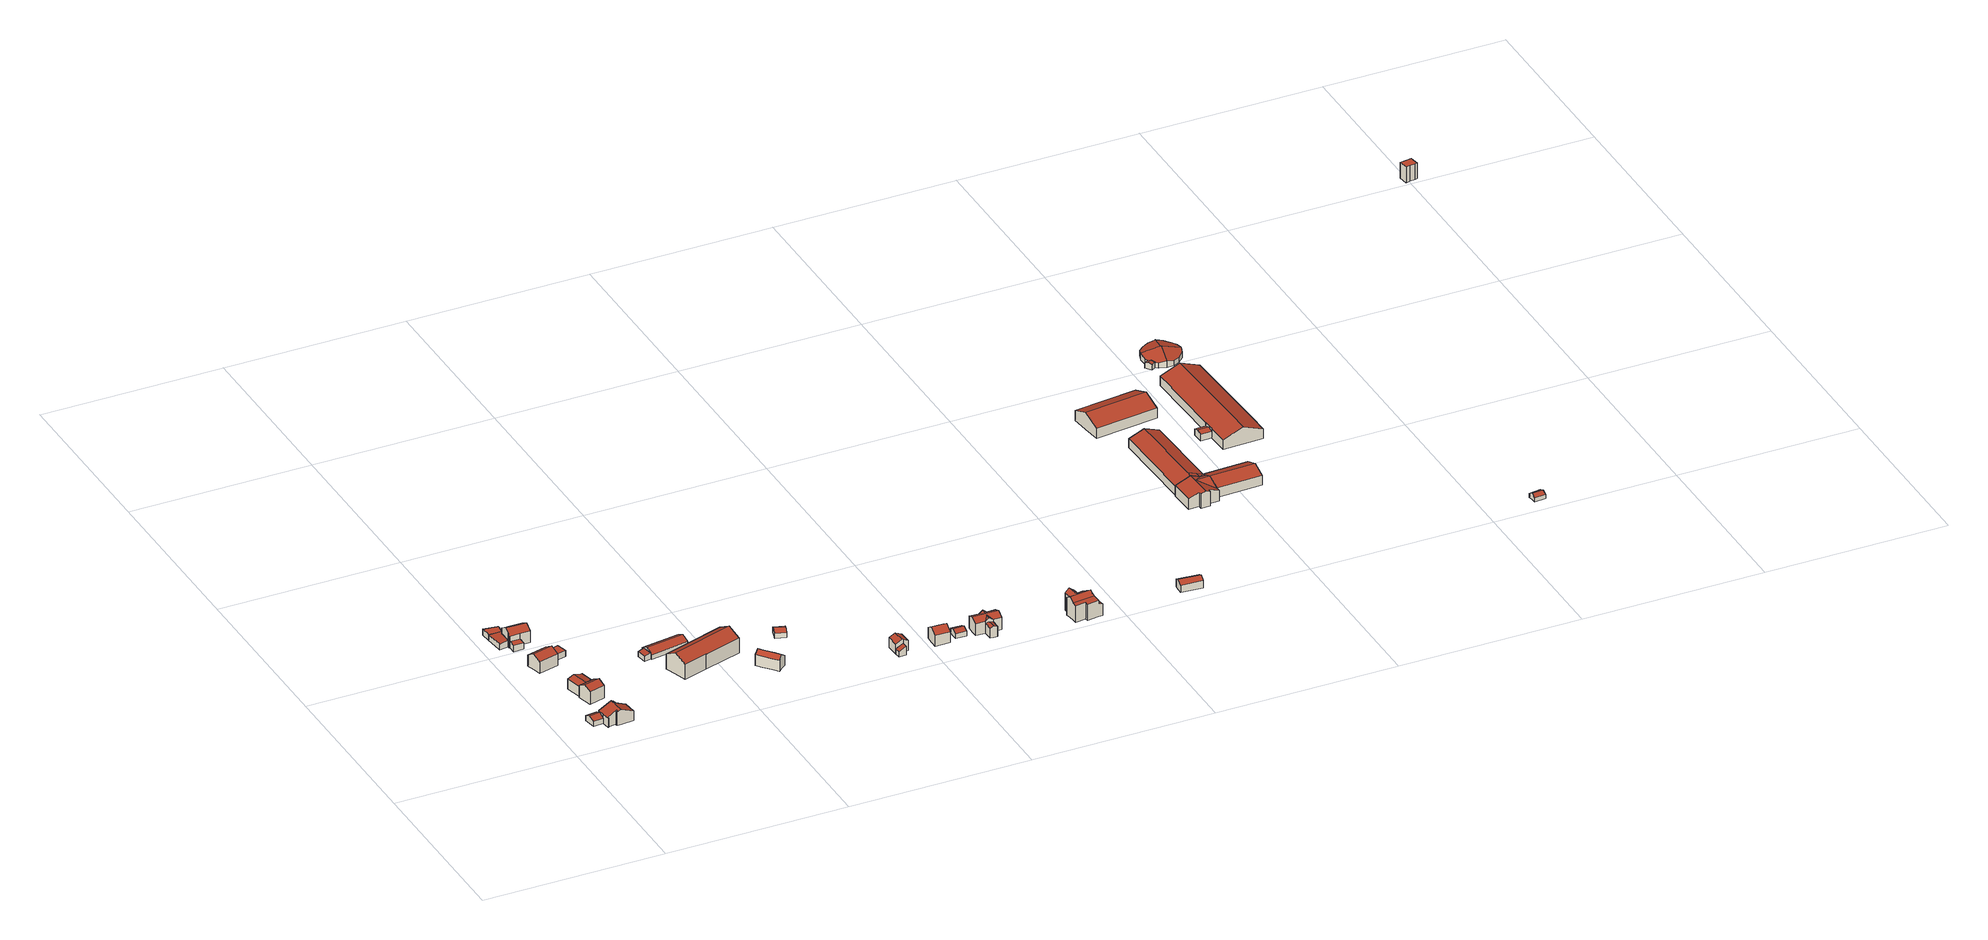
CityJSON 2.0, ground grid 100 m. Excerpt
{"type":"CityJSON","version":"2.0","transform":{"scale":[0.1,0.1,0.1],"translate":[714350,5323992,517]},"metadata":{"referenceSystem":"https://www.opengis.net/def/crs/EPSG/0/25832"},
"CityObjects":{
"building1":{"type":"Building","attributes":{"StandLK":"2014-07-28","Gemeindeschluessel":"09175128","HoeheGrund":"525.990","HoeheDach":"530.390","NiedrigsteTraufeDesGebaeudes":"528.800","Methode":"2000","function":"31001_2000","roofType":"3100","measuredHeight":4.4},"address":[{"country":"Germany","locality":"Moosach","thoroughfareName":"Blumenweg 1"}],"geometry":[{"type":"Solid","lod":"2","boundaries":[[[[0,1,2,3,4,5,6,7]],[[4,3,8,9]],[[5,4,9,10,11,6]],[[12,13,14,15]],[[12,0,7,13]],[[15,16,17,1,0,12]],[[14,13,7,6,11,18]],[[19,8,3,2,1,17]],[[18,11,10,9,8,19,17,16,15,14]]]],"semantics":{"surfaces":[{"type":"RoofSurface","Flaeche":"22.923","Dachneigung":"65.094","Dachorientierung":"356.247","Z_MAX":"4.400","Z_MAX_ASL":"530.390","Z_MIN":"2.813","Z_MIN_ASL":"528.803"},{"type":"WallSurface"},{"type":"RoofSurface","Flaeche":"21.345","Dachneigung":"65.094","Dachorientierung":"176.247","Z_MAX":"4.400","Z_MAX_ASL":"530.390","Z_MIN":"2.810","Z_MIN_ASL":"528.800"},{"type":"GroundSurface"}],"values":[[0,1,1,1,2,1,1,1,3]]}}]},
"building2":{"type":"Building","attributes":{"StandLK":"2014-07-28","Gemeindeschluessel":"09175128","HoeheGrund":"525.790","HoeheDach":"534.548","NiedrigsteTraufeDesGebaeudes":"531.226","Methode":"1000","function":"31001_1000","roofType":"3100","measuredHeight":8.76},"address":[{"country":"Germany","locality":"Moosach","thoroughfareName":"Blumenweg 1"}],"geometry":[{"type":"Solid","lod":"2","boundaries":[[[[20,21,22,23]],[[24,25,26,27,20,23]],[[28,29,30,31]],[[32,33,34,35]],[[33,28,31,34]],[[36,37,38,39]],[[29,40,41,30]],[[42,43,44,45]],[[40,26,25,41]],[[26,40,29,28,33,32,46,27]],[[47,36,39,48]],[[37,49,50,38]],[[21,51,52,22]],[[43,47,48,44]],[[46,32,35,53,54,55]],[[49,55,54,50]],[[36,47,43,42,51,21,20,27,46,55,49,37]],[[51,42,45,52]],[[23,22,52,45,44,48,39,38,50,54,53,35,34,31,30,41,25,24]]]],"semantics":{"surfaces":[{"type":"WallSurface"},{"type":"RoofSurface","Flaeche":"61.534","Dachneigung":"65.046","Dachorientierung":"86.274","Z_MAX":"8.758","Z_MAX_ASL":"534.548","Z_MIN":"5.436","Z_MIN_ASL":"531.226"},{"type":"RoofSurface","Flaeche":"67.053","Dachneigung":"65.046","Dachorientierung":"266.274","Z_MAX":"8.758","Z_MAX_ASL":"534.548","Z_MIN":"5.438","Z_MIN_ASL":"531.228"},{"type":"GroundSurface"}],"values":[[0,0,0,0,0,0,0,0,0,1,0,0,0,0,0,0,2,0,3]]}}]},
"building3":{"type":"Building","attributes":{"StandLK":"2014-07-28","Gemeindeschluessel":"09175128","HoeheGrund":"527.800","HoeheDach":"531.759","NiedrigsteTraufeDesGebaeudes":"531.049","Methode":"1000","function":"51009_1610","roofType":"9999","measuredHeight":3.96},"address":[{"country":"Germany","locality":"Moosach","thoroughfareName":"Moosach"}],"geometry":[{"type":"Solid","lod":"2","boundaries":[[[[56,57,58,59,60,61]],[[62,63,64,60,59,58,65,66,67]],[[68,62,67,66,69,70]],[[60,64,71,61]],[[72,71,64,63,62,68]],[[58,57,73,69,66,65]],[[61,71,72,68,70,69,73,57,56]]]],"semantics":{"surfaces":[{"type":"WallSurface"},{"type":"RoofSurface","Flaeche":"50.846","Dachneigung":"83.813","Dachorientierung":"266.504","Z_MAX":"3.959","Z_MAX_ASL":"531.759","Z_MIN":"3.249","Z_MIN_ASL":"531.049"},{"type":"GroundSurface"}],"values":[[0,1,0,0,0,0,2]]}}]},
"building4":{"type":"Building","attributes":{"StandLK":"2014-07-28","Gemeindeschluessel":"09175128","HoeheGrund":"527.060","HoeheDach":"536.389","NiedrigsteTraufeDesGebaeudes":"532.396","Methode":"2000","function":"31001_1000","roofType":"3100","measuredHeight":9.33},"address":[{"country":"Germany","locality":"Moosach","thoroughfareName":"Blumenweg 3"}],"geometry":[{"type":"Solid","lod":"2","boundaries":[[[[74,75,76,77,78,79,80,81,82]],[[83,84,85,86,87,88]],[[81,80,89,90,91,92,86,85]],[[80,79,89]],[[82,84,83,74]],[[82,81,85,84]],[[86,92,93,94,87]],[[93,95,96,94]],[[91,90,97,95,93]],[[98,99,100,101]],[[92,91,93]],[[89,79,78,99,98,102,97,90]],[[99,78,77,100]],[[97,102,98,101,103,104,96,95]],[[89,90,91,90]],[[88,87,94,96,104,103,101,100,77,76,75,74,83]]]],"semantics":{"surfaces":[{"type":"WallSurface"},{"type":"RoofSurface","Flaeche":"44.584","Dachneigung":"61.96","Dachorientierung":"348.264","Z_MAX":"9.329","Z_MAX_ASL":"536.389","Z_MIN":"7.032","Z_MIN_ASL":"534.092"},{"type":"RoofSurface","Flaeche":"41.141","Dachneigung":"61.959","Dachorientierung":"168.264","Z_MAX":"9.329","Z_MAX_ASL":"536.389","Z_MIN":"7.200","Z_MIN_ASL":"534.260"},{"type":"RoofSurface","Flaeche":"40.121","Dachneigung":"71.685","Dachorientierung":"258.278","Z_MAX":"7.090","Z_MAX_ASL":"534.150","Z_MIN":"5.784","Z_MIN_ASL":"532.844"},{"type":"RoofSurface","Flaeche":"51.860","Dachneigung":"71.685","Dachorientierung":"78.277","Z_MAX":"7.090","Z_MAX_ASL":"534.150","Z_MIN":"5.336","Z_MIN_ASL":"532.396"},{"type":"GroundSurface"}],"values":[[0,0,1,0,0,2,0,0,3,0,0,4,0,0,0,5]]}}]},
"building5":{"type":"Building","attributes":{"StandLK":"2014-07-28","Gemeindeschluessel":"09175128","HoeheGrund":"528.260","HoeheDach":"537.401","NiedrigsteTraufeDesGebaeudes":"534.812","Methode":"1000","function":"31001_1000","roofType":"3100","measuredHeight":9.14},"address":[{"country":"Germany","locality":"Moosach","thoroughfareName":"Blumenweg 5"}],"geometry":[{"type":"Solid","lod":"2","boundaries":[[[[105,106,107,108,109,110]],[[111,108,107,112]],[[113,110,109,114,115]],[[110,113,116,105]],[[117,115,114,111,112,118]],[[109,108,111,114]],[[113,115,117,116]],[[118,112,107,106,105,116,117]]]],"semantics":{"surfaces":[{"type":"WallSurface"},{"type":"RoofSurface","Flaeche":"59.948","Dachneigung":"59.753","Dachorientierung":"167.823","Z_MAX":"9.141","Z_MAX_ASL":"537.401","Z_MIN":"6.553","Z_MIN_ASL":"534.813"},{"type":"RoofSurface","Flaeche":"59.733","Dachneigung":"59.754","Dachorientierung":"347.823","Z_MAX":"9.141","Z_MAX_ASL":"537.401","Z_MIN":"6.552","Z_MIN_ASL":"534.812"},{"type":"GroundSurface"}],"values":[[0,0,1,0,0,2,0,3]]}}]},
"building6":{"type":"Building","attributes":{"StandLK":"2014-07-28","Gemeindeschluessel":"09175128","HoeheGrund":"527.880","HoeheDach":"531.391","NiedrigsteTraufeDesGebaeudes":"531.391","Methode":"1000","function":"31001_2000","roofType":"1000","measuredHeight":3.51},"address":[{"country":"Germany","locality":"Moosach","thoroughfareName":"Nordendstraße 1"}],"geometry":[{"type":"Solid","lod":"2","boundaries":[[[[119,120,121,122,123,124]],[[125,126,127,128]],[[129,120,119,130,125,128]],[[126,123,122,127]],[[125,130,119,124,123,126]],[[128,127,122,121,120,129]]]],"semantics":{"surfaces":[{"type":"WallSurface"},{"type":"RoofSurface","Flaeche":"40.450","Dachneigung":"90.0","Dachorientierung":"-1.000","Z_MAX":"3.511","Z_MAX_ASL":"531.391","Z_MIN":"3.511","Z_MIN_ASL":"531.391"},{"type":"GroundSurface"}],"values":[[0,0,0,0,1,2]]}}]},
"building7":{"type":"Building","attributes":{"StandLK":"2014-07-28","Gemeindeschluessel":"09175128","HoeheGrund":"528.250","HoeheDach":"537.347","NiedrigsteTraufeDesGebaeudes":"531.937","Methode":"2000","function":"31001_1000","roofType":"3100","measuredHeight":9.1},"address":[{"country":"Germany","locality":"Moosach","thoroughfareName":"Nordendstraße 1"}],"geometry":[{"type":"Solid","lod":"2","boundaries":[[[[131,132,133,134]],[[135,136,137,138]],[[139,140,141,134,133]],[[142,135,138,143]],[[144,145,146,147,148,149,150,151,152]],[[131,153,154,155,146,145,144,132]],[[146,155,156,157,148,147]],[[133,158,159,139]],[[149,148,157,160]],[[151,150,149,160,161,162,137,136]],[[140,163,164,141]],[[139,159,163,140]],[[159,158,142,143,165,164,163]],[[158,133,132,144,152,151,136,135,142]],[[153,131,134,141,164,165,143,138,137,162,161,160,157,156,155,154]]]],"semantics":{"surfaces":[{"type":"WallSurface"},{"type":"RoofSurface","Flaeche":"61.985","Dachneigung":"60.034","Dachorientierung":"1.902","Z_MAX":"9.097","Z_MAX_ASL":"537.347","Z_MIN":"6.391","Z_MIN_ASL":"534.641"},{"type":"RoofSurface","Flaeche":"22.960","Dachneigung":"90.0","Dachorientierung":"-1.000","Z_MAX":"3.687","Z_MAX_ASL":"531.937","Z_MIN":"3.687","Z_MIN_ASL":"531.937"},{"type":"RoofSurface","Flaeche":"55.336","Dachneigung":"60.035","Dachorientierung":"181.903","Z_MAX":"9.097","Z_MAX_ASL":"537.347","Z_MIN":"6.669","Z_MIN_ASL":"534.919"},{"type":"GroundSurface"}],"values":[[0,0,0,0,1,0,0,0,0,0,0,2,0,3,4]]}}]},
"building8":{"type":"Building","attributes":{"StandLK":"2014-07-28","Gemeindeschluessel":"09175128","HoeheGrund":"527.850","HoeheDach":"531.168","NiedrigsteTraufeDesGebaeudes":"531.168","Methode":"1000","function":"31001_2000","roofType":"1000","measuredHeight":3.32},"address":[{"country":"Germany","locality":"Moosach","thoroughfareName":"Blumenweg"}],"geometry":[{"type":"Solid","lod":"2","boundaries":[[[[166,167,168,169,170]],[[168,167,171,172]],[[167,166,173,171]],[[169,168,172,174]],[[166,170,175,173]],[[170,169,174,175]],[[172,171,173,175,174]]]],"semantics":{"surfaces":[{"type":"RoofSurface","Flaeche":"40.288","Dachneigung":"90.0","Dachorientierung":"-1.000","Z_MAX":"3.318","Z_MAX_ASL":"531.168","Z_MIN":"3.318","Z_MIN_ASL":"531.168"},{"type":"WallSurface"},{"type":"GroundSurface"}],"values":[[0,1,1,1,1,1,2]]}}]},
"building9":{"type":"Building","attributes":{"StandLK":"2014-07-28","Gemeindeschluessel":"09175128","HoeheGrund":"525.190","HoeheDach":"528.710","NiedrigsteTraufeDesGebaeudes":"527.978","Methode":"2000","function":"31001_2000","roofType":"2100","measuredHeight":3.52},"address":[{"country":"Germany","locality":"Moosach","thoroughfareName":"Grafinger Straße 7a,7"}],"geometry":[{"type":"Solid","lod":"2","boundaries":[[[[176,177,178,179]],[[177,180,181,178]],[[176,182,180,177]],[[180,182,183,181]],[[182,176,179,183]],[[183,179,178,181]]]],"semantics":{"surfaces":[{"type":"WallSurface"},{"type":"RoofSurface","Flaeche":"19.853","Dachneigung":"78.113","Dachorientierung":"263.177","Z_MAX":"3.519","Z_MAX_ASL":"528.710","Z_MIN":"2.788","Z_MIN_ASL":"527.978"},{"type":"GroundSurface"}],"values":[[0,0,1,0,0,2]]}}]},
"building10":{"type":"Building","attributes":{"StandLK":"2014-07-28","Gemeindeschluessel":"09175128","HoeheGrund":"525.650","HoeheDach":"530.513","NiedrigsteTraufeDesGebaeudes":"528.400","Methode":"1000","function":"31001_2000","roofType":"3100","measuredHeight":4.86},"address":[{"country":"Germany","locality":"Moosach","thoroughfareName":"Grafinger Straße 7a,7"}],"geometry":[{"type":"Solid","lod":"2","boundaries":[[[[184,185,186,187,188]],[[189,190,185,184,191]],[[192,191,184,188,193,194]],[[195,196,197,186,185,190]],[[189,191,192,198]],[[188,187,199,193]],[[187,186,197,199]],[[190,189,198,195]],[[192,194,193,199,197,196,195,198]]]],"semantics":{"surfaces":[{"type":"RoofSurface","Flaeche":"97.403","Dachneigung":"62.28","Dachorientierung":"353.209","Z_MAX":"4.863","Z_MAX_ASL":"530.513","Z_MIN":"2.753","Z_MIN_ASL":"528.403"},{"type":"RoofSurface","Flaeche":"97.338","Dachneigung":"62.28","Dachorientierung":"173.209","Z_MAX":"4.863","Z_MAX_ASL":"530.513","Z_MIN":"2.750","Z_MIN_ASL":"528.400"},{"type":"WallSurface"},{"type":"GroundSurface"}],"values":[[0,1,2,2,2,2,2,2,3]]}}]},
"building11":{"type":"Building","attributes":{"StandLK":"2014-07-28","Gemeindeschluessel":"09175128","HoeheGrund":"525.490","HoeheDach":"537.825","NiedrigsteTraufeDesGebaeudes":"533.989","Methode":"1000","function":"31001_1000","roofType":"3100","measuredHeight":12.34},"address":[{"country":"Germany","locality":"Moosach","thoroughfareName":"Grafinger Straße 7"}],"geometry":[{"type":"Solid","lod":"2","boundaries":[[[[200,201,202,203,204,205]],[[206,207,205,204,208,209]],[[205,207,210,200]],[[211,212,213,214]],[[204,203,215,212,211,208]],[[212,215,216,213]],[[206,209,217,218]],[[207,206,218,210]],[[215,203,202,216]],[[217,209,208,211,214,219]],[[218,217,219,214,213,216,202,201,200,210]]]],"semantics":{"surfaces":[{"type":"WallSurface"},{"type":"RoofSurface","Flaeche":"284.809","Dachneigung":"61.191","Dachorientierung":"164.785","Z_MAX":"12.335","Z_MAX_ASL":"537.825","Z_MIN":"8.499","Z_MIN_ASL":"533.989"},{"type":"RoofSurface","Flaeche":"283.991","Dachneigung":"61.191","Dachorientierung":"344.785","Z_MAX":"12.335","Z_MAX_ASL":"537.825","Z_MIN":"8.528","Z_MIN_ASL":"534.018"},{"type":"GroundSurface"}],"values":[[0,1,0,0,2,0,0,0,0,0,3]]}}]},
"building12":{"type":"Building","attributes":{"StandLK":"2014-07-28","Gemeindeschluessel":"09175128","HoeheGrund":"524.230","HoeheDach":"532.440","NiedrigsteTraufeDesGebaeudes":"526.561","Methode":"2000","function":"31001_1000","roofType":"3100","measuredHeight":8.21},"address":[{"country":"Germany","locality":"Moosach","thoroughfareName":"Grafinger Straße 7a"}],"geometry":[{"type":"Solid","lod":"2","boundaries":[[[[220,221,222,223,224,225]],[[226,227,228,229,230,231,232]],[[233,234,235,236,237,225,224,238]],[[236,235,239,240,241,220,225,237]],[[242,243,244,245]],[[226,246,247,227]],[[248,228,227,247]],[[221,232,231,222]],[[249,244,243,239,235,234]],[[240,239,243,242,246,226,232,221,220,241]],[[250,251,248,247,246,242,245]],[[228,248,251,229]],[[234,233,238,224,223,222,231,230,229,251,250,245,244,249]]]],"semantics":{"surfaces":[{"type":"WallSurface"},{"type":"RoofSurface","Flaeche":"45.078","Dachneigung":"53.273","Dachorientierung":"232.983","Z_MAX":"8.210","Z_MAX_ASL":"532.440","Z_MIN":"6.173","Z_MIN_ASL":"530.403"},{"type":"RoofSurface","Flaeche":"10.140","Dachneigung":"55.086","Dachorientierung":"52.983","Z_MAX":"3.480","Z_MAX_ASL":"527.710","Z_MIN":"2.331","Z_MIN_ASL":"526.561"},{"type":"RoofSurface","Flaeche":"53.077","Dachneigung":"53.272","Dachorientierung":"52.983","Z_MAX":"8.210","Z_MAX_ASL":"532.440","Z_MIN":"5.786","Z_MIN_ASL":"530.016"},{"type":"GroundSurface"}],"values":[[0,0,0,1,0,0,2,0,0,3,0,0,4]]}}]},
"building13":{"type":"Building","attributes":{"StandLK":"2014-07-28","Gemeindeschluessel":"09175128","HoeheGrund":"526.140","HoeheDach":"530.431","NiedrigsteTraufeDesGebaeudes":"529.019","Methode":"1000","function":"31001_2000","roofType":"3100","measuredHeight":4.29},"address":[{"country":"Germany","locality":"Moosach","thoroughfareName":"Grafinger Straße 7a,7"}],"geometry":[{"type":"Solid","lod":"2","boundaries":[[[[252,253,254,255]],[[256,257,258,259,252,255]],[[255,254,260,256]],[[259,261,253,252]],[[253,261,262,263,260,254]],[[261,259,258,262]],[[256,260,263,262,258,257]]]],"semantics":{"surfaces":[{"type":"RoofSurface","Flaeche":"19.869","Dachneigung":"64.826","Dachorientierung":"200.545","Z_MAX":"4.291","Z_MAX_ASL":"530.431","Z_MIN":"2.884","Z_MIN_ASL":"529.024"},{"type":"WallSurface"},{"type":"RoofSurface","Flaeche":"19.861","Dachneigung":"64.827","Dachorientierung":"20.544","Z_MAX":"4.291","Z_MAX_ASL":"530.431","Z_MIN":"2.879","Z_MIN_ASL":"529.019"},{"type":"GroundSurface"}],"values":[[0,1,1,2,1,1,3]]}}]},
"building14":{"type":"Building","attributes":{"StandLK":"2014-07-28","Gemeindeschluessel":"09175128","HoeheGrund":"522.680","HoeheDach":"527.593","NiedrigsteTraufeDesGebaeudes":"525.580","Methode":"1000","function":"31001_2000","roofType":"2100","measuredHeight":4.91},"address":[{"country":"Germany","locality":"Moosach","thoroughfareName":"Grafinger Straße 8"}],"geometry":[{"type":"Solid","lod":"2","boundaries":[[[[264,265,266,267]],[[265,264,268,269]],[[266,265,269,270]],[[267,266,270,271]],[[264,267,271,268]],[[269,268,271,270]]]],"semantics":{"surfaces":[{"type":"RoofSurface","Flaeche":"15.292","Dachneigung":"63.57","Dachorientierung":"269.408","Z_MAX":"4.913","Z_MAX_ASL":"527.593","Z_MIN":"2.900","Z_MIN_ASL":"525.580"},{"type":"WallSurface"},{"type":"GroundSurface"}],"values":[[0,1,1,1,1,2]]}}]},
"building15":{"type":"Building","attributes":{"StandLK":"2014-07-28","Gemeindeschluessel":"09175128","HoeheGrund":"522.560","HoeheDach":"529.950","NiedrigsteTraufeDesGebaeudes":"528.293","Methode":"1000","function":"31001_1000","roofType":"3100","measuredHeight":7.39},"address":[{"country":"Germany","locality":"Moosach","thoroughfareName":"Grafinger Straße 8"}],"geometry":[{"type":"Solid","lod":"2","boundaries":[[[[272,273,274,275,276,277]],[[276,278,279,277]],[[280,281,282,283]],[[274,281,280,284,275]],[[275,284,278,276]],[[281,274,273,282]],[[284,280,283,285,279,278]],[[272,277,279,285,283,282,273]]]],"semantics":{"surfaces":[{"type":"WallSurface"},{"type":"RoofSurface","Flaeche":"27.131","Dachneigung":"64.715","Dachorientierung":"89.510","Z_MAX":"7.390","Z_MAX_ASL":"529.950","Z_MIN":"5.740","Z_MIN_ASL":"528.300"},{"type":"RoofSurface","Flaeche":"27.093","Dachneigung":"64.714","Dachorientierung":"269.511","Z_MAX":"7.390","Z_MAX_ASL":"529.950","Z_MIN":"5.733","Z_MIN_ASL":"528.293"},{"type":"GroundSurface"}],"values":[[0,0,0,1,2,0,0,3]]}}]},
"building16":{"type":"Building","attributes":{"StandLK":"2014-07-28","Gemeindeschluessel":"09175128","HoeheGrund":"521.850","HoeheDach":"530.735","NiedrigsteTraufeDesGebaeudes":"528.141","Methode":"1000","function":"31001_1000","roofType":"3100","measuredHeight":8.88},"address":[{"country":"Germany","locality":"Moosach","thoroughfareName":"Grafinger Straße 10"}],"geometry":[{"type":"Solid","lod":"2","boundaries":[[[[286,287,288,289,290,291]],[[291,292,293,286]],[[294,289,288,295]],[[289,294,296,290]],[[290,296,292,291]],[[296,294,295,297,293,292]],[[286,293,297,295,288,287]]]],"semantics":{"surfaces":[{"type":"WallSurface"},{"type":"RoofSurface","Flaeche":"39.895","Dachneigung":"57.823","Dachorientierung":"3.342","Z_MAX":"8.885","Z_MAX_ASL":"530.735","Z_MIN":"6.291","Z_MIN_ASL":"528.141"},{"type":"RoofSurface","Flaeche":"39.966","Dachneigung":"57.824","Dachorientierung":"183.342","Z_MAX":"8.885","Z_MAX_ASL":"530.735","Z_MIN":"6.297","Z_MIN_ASL":"528.147"},{"type":"GroundSurface"}],"values":[[0,0,0,1,2,0,3]]}}]},
"building17":{"type":"Building","attributes":{"StandLK":"2014-07-28","Gemeindeschluessel":"09175128","HoeheGrund":"521.710","HoeheDach":"525.668","NiedrigsteTraufeDesGebaeudes":"524.521","Methode":"1000","function":"31001_2000","roofType":"3100","measuredHeight":3.96},"address":[{"country":"Germany","locality":"Moosach","thoroughfareName":"Grafinger Straße 12a,12"}],"geometry":[{"type":"Solid","lod":"2","boundaries":[[[[298,299,300,301,302,303]],[[304,305,306,307,308,309]],[[309,303,302,304]],[[299,307,306,300]],[[308,298,303,309]],[[307,299,298,308]],[[304,302,301,300,306,305]]]],"semantics":{"surfaces":[{"type":"WallSurface"},{"type":"RoofSurface","Flaeche":"18.206","Dachneigung":"68.256","Dachorientierung":"183.395","Z_MAX":"3.958","Z_MAX_ASL":"525.668","Z_MIN":"2.811","Z_MIN_ASL":"524.521"},{"type":"RoofSurface","Flaeche":"18.251","Dachneigung":"68.255","Dachorientierung":"3.395","Z_MAX":"3.958","Z_MAX_ASL":"525.668","Z_MIN":"2.813","Z_MIN_ASL":"524.523"},{"type":"GroundSurface"}],"values":[[0,0,0,0,1,2,3]]}}]},
"building18":{"type":"Building","attributes":{"StandLK":"2014-07-28","Gemeindeschluessel":"09175128","HoeheGrund":"521.460","HoeheDach":"530.300","NiedrigsteTraufeDesGebaeudes":"527.138","Methode":"2000","function":"31001_1000","roofType":"3100","measuredHeight":8.84},"address":[{"country":"Germany","locality":"Moosach","thoroughfareName":"Grafinger Straße 12"}],"geometry":[{"type":"Solid","lod":"2","boundaries":[[[[310,311,312,313,314,315]],[[316,317,313,312,318,319,320,321,322,323]],[[324,325,314,313,317,326,323,322,327,328]],[[329,330,331,332,333,334,335]],[[335,334,336,337,338,339]],[[339,338,340,341]],[[333,342,336,334]],[[335,339,341,329]],[[330,329,341,340,343,344]],[[342,345,337,336]],[[338,337,345,346,347,343,340]],[[348,310,315,349,333,332]],[[327,322,321,350,351,352]],[[316,323,326]],[[316,326,317]],[[346,345,353,352,351,354]],[[345,342,333,349,315,314,325,324,328,327,352,353]],[[310,348,332,331,330,344,343,347,346,354,351,350,321,320,319,318,312,311]]]],"semantics":{"surfaces":[{"type":"WallSurface"},{"type":"RoofSurface","Flaeche":"53.688","Dachneigung":"63.566","Dachorientierung":"2.790","Z_MAX":"8.840","Z_MAX_ASL":"530.300","Z_MIN":"6.894","Z_MIN_ASL":"528.354"},{"type":"RoofSurface","Flaeche":"10.668","Dachneigung":"67.529","Dachorientierung":"273.453","Z_MAX":"6.558","Z_MAX_ASL":"528.018","Z_MIN":"5.710","Z_MIN_ASL":"527.170"},{"type":"RoofSurface","Flaeche":"4.243","Dachneigung":"53.201","Dachorientierung":"93.426","Z_MAX":"8.460","Z_MAX_ASL":"529.920","Z_MIN":"6.901","Z_MIN_ASL":"528.361"},{"type":"RoofSurface","Flaeche":"11.117","Dachneigung":"67.53","Dachorientierung":"93.407","Z_MAX":"6.558","Z_MAX_ASL":"528.018","Z_MIN":"5.678","Z_MIN_ASL":"527.138"},{"type":"RoofSurface","Flaeche":"4.242","Dachneigung":"53.203","Dachorientierung":"273.430","Z_MAX":"8.460","Z_MAX_ASL":"529.920","Z_MIN":"6.927","Z_MIN_ASL":"528.387"},{"type":"RoofSurface","Flaeche":"4.860","Dachneigung":"49.815","Dachorientierung":"273.430","Z_MAX":"8.660","Z_MAX_ASL":"530.120","Z_MIN":"6.894","Z_MIN_ASL":"528.354"},{"type":"RoofSurface","Flaeche":"4.859","Dachneigung":"49.814","Dachorientierung":"93.430","Z_MAX":"8.660","Z_MAX_ASL":"530.120","Z_MIN":"6.894","Z_MIN_ASL":"528.354"},{"type":"RoofSurface","Flaeche":"53.986","Dachneigung":"63.566","Dachorientierung":"182.790","Z_MAX":"8.840","Z_MAX_ASL":"530.300","Z_MIN":"6.901","Z_MIN_ASL":"528.361"},{"type":"GroundSurface"}],"values":[[0,0,1,0,0,2,3,4,0,5,0,0,0,6,7,0,8,9]]}}]},
"building19":{"type":"Building","attributes":{"StandLK":"2014-07-28","Gemeindeschluessel":"09175128","HoeheGrund":"520.240","HoeheDach":"532.070","NiedrigsteTraufeDesGebaeudes":"526.834","Methode":"2000","function":"31001_1000","roofType":"2100","measuredHeight":11.83},"address":[{"country":"Germany","locality":"Moosach","thoroughfareName":"Grafinger Straße 14"}],"geometry":[{"type":"Solid","lod":"2","boundaries":[[[[355,356,357]],[[358,359,360,361,362,363,364]],[[365,366,367,368,369,370]],[[371,372,356,373,374,375,376]],[[377,378,379,380,367,366,381]],[[382,383,370,369,384,385,386,387]],[[388,355,389]],[[366,365,390,381]],[[374,388,389,391,392,393,394,395,375]],[[368,358,364,396,357,356,397,384,369]],[[397,356,372,398,385,384]],[[399,371,376,375,395,400]],[[356,355,388,374,373]],[[367,380,401,359,358,368]],[[380,379,360,359,401]],[[365,370,383,390]],[[363,402,392,391,396,364]],[[357,396,391,389,355]],[[398,372,371,399,403,404,386,385]],[[360,379,378,361]],[[381,390,383,382,387,386,404,403,399,400,395,394,393,392,402,363,362,361,378,377]]]],"semantics":{"surfaces":[{"type":"RoofSurface","Flaeche":"4.500","Dachneigung":"58.022","Dachorientierung":"354.562","Z_MAX":"11.830","Z_MAX_ASL":"532.070","Z_MIN":"9.990","Z_MIN_ASL":"530.230"},{"type":"WallSurface"},{"type":"RoofSurface","Flaeche":"40.623","Dachneigung":"80.259","Dachorientierung":"174.562","Z_MAX":"9.830","Z_MAX_ASL":"530.070","Z_MIN":"9.119","Z_MIN_ASL":"529.359"},{"type":"RoofSurface","Flaeche":"17.005","Dachneigung":"54.611","Dachorientierung":"264.690","Z_MAX":"11.830","Z_MAX_ASL":"532.070","Z_MIN":"10.034","Z_MIN_ASL":"530.274"},{"type":"RoofSurface","Flaeche":"42.498","Dachneigung":"55.056","Dachorientierung":"174.561","Z_MAX":"11.830","Z_MAX_ASL":"532.070","Z_MIN":"9.830","Z_MIN_ASL":"530.070"},{"type":"RoofSurface","Flaeche":"10.233","Dachneigung":"58.022","Dachorientierung":"354.562","Z_MAX":"11.830","Z_MAX_ASL":"532.070","Z_MIN":"10.034","Z_MIN_ASL":"530.274"},{"type":"RoofSurface","Flaeche":"17.587","Dachneigung":"54.612","Dachorientierung":"84.691","Z_MAX":"11.830","Z_MAX_ASL":"532.070","Z_MIN":"9.990","Z_MIN_ASL":"530.230"},{"type":"RoofSurface","Flaeche":"12.988","Dachneigung":"74.037","Dachorientierung":"84.690","Z_MAX":"7.230","Z_MAX_ASL":"527.470","Z_MIN":"6.594","Z_MIN_ASL":"526.834"},{"type":"RoofSurface","Flaeche":"43.117","Dachneigung":"57.893","Dachorientierung":"354.675","Z_MAX":"11.830","Z_MAX_ASL":"532.070","Z_MIN":"7.441","Z_MIN_ASL":"527.681"},{"type":"GroundSurface"}],"values":[[0,1,2,3,1,1,1,1,1,4,5,1,6,1,7,1,1,8,1,1,9]]}}]},
"building20":{"type":"Building","attributes":{"StandLK":"2014-07-28","Gemeindeschluessel":"09175128","HoeheGrund":"518.980","HoeheDach":"524.802","NiedrigsteTraufeDesGebaeudes":"523.200","Methode":"1000","function":"31001_2000","roofType":"3100","measuredHeight":5.82},"address":[{"country":"Germany","locality":"Moosach","thoroughfareName":"Grafinger Straße 16"}],"geometry":[{"type":"Solid","lod":"2","boundaries":[[[[405,406,407,408]],[[409,410,411,412]],[[410,409,406,405]],[[406,409,412,413,414,407]],[[408,407,414,415]],[[415,416,411,410,405,408]],[[415,414,413,412,411,416]]]],"semantics":{"surfaces":[{"type":"RoofSurface","Flaeche":"41.199","Dachneigung":"62.202","Dachorientierung":"187.208","Z_MAX":"5.822","Z_MAX_ASL":"524.802","Z_MIN":"4.225","Z_MIN_ASL":"523.205"},{"type":"WallSurface"},{"type":"RoofSurface","Flaeche":"41.160","Dachneigung":"62.203","Dachorientierung":"7.208","Z_MAX":"5.822","Z_MAX_ASL":"524.802","Z_MIN":"4.220","Z_MIN_ASL":"523.200"},{"type":"GroundSurface"}],"values":[[0,1,2,1,1,1,3]]}}]},
"building21":{"type":"Building","attributes":{"StandLK":"2014-07-28","Gemeindeschluessel":"09175128","HoeheGrund":"521.460","HoeheDach":"530.910","NiedrigsteTraufeDesGebaeudes":"527.456","Methode":"2000","function":"31001_9998","roofType":"3100","measuredHeight":9.45},"address":[{"country":"Germany","locality":"Moosach","thoroughfareName":"Grafinger Straße 9"}],"geometry":[{"type":"Solid","lod":"2","boundaries":[[[[417,418,419,420,421,422]],[[421,423,422]],[[424,425,426,422,423,427,428,429,430,431,432,433]],[[434,435,436,437,438,439,440,441]],[[442,432,431,430,429,443,436,435,434,441,444]],[[444,441,440,445]],[[446,417,422,426,425,447]],[[425,424,448,447]],[[449,433,432,442,450,451]],[[424,433,449,448]],[[420,427,423,421]],[[442,444,445,450]],[[429,428,427,420,419,452,453,454,455,437,436,443]],[[417,446,447,448,449,451,450,445,440,439,438,437,455,454,453,452,419,418]]]],"semantics":{"surfaces":[{"type":"WallSurface"},{"type":"RoofSurface","Flaeche":"30.155","Dachneigung":"67.971","Dachorientierung":"180.338","Z_MAX":"9.070","Z_MAX_ASL":"530.530","Z_MIN":"6.047","Z_MIN_ASL":"527.507"},{"type":"RoofSurface","Flaeche":"78.187","Dachneigung":"67.992","Dachorientierung":"90.326","Z_MAX":"9.450","Z_MAX_ASL":"530.910","Z_MIN":"6.045","Z_MIN_ASL":"527.505"},{"type":"RoofSurface","Flaeche":"135.081","Dachneigung":"67.992","Dachorientierung":"270.326","Z_MAX":"9.450","Z_MAX_ASL":"530.910","Z_MIN":"5.996","Z_MIN_ASL":"527.456"},{"type":"RoofSurface","Flaeche":"24.257","Dachneigung":"67.971","Dachorientierung":"0.338","Z_MAX":"9.070","Z_MAX_ASL":"530.530","Z_MIN":"7.384","Z_MIN_ASL":"528.844"},{"type":"GroundSurface"}],"values":[[0,1,2,0,3,0,0,0,0,0,4,0,0,5]]}}]},
"building22":{"type":"Building","attributes":{"StandLK":"2014-07-28","Gemeindeschluessel":"09175128","HoeheGrund":"522.230","HoeheDach":"530.840","NiedrigsteTraufeDesGebaeudes":"527.408","Methode":"2000","function":"31001_2000","roofType":"2100","measuredHeight":8.61},"address":[{"country":"Germany","locality":"Moosach","thoroughfareName":"Grafinger Straße 9"}],"geometry":[{"type":"Solid","lod":"2","boundaries":[[[[456,457,458,420,427,459,460,461,462,463]],[[464,465,466,467,468,469]],[[461,468,467,462]],[[470,464,469,471,472]],[[473,470,420,458]],[[470,472,459,427]],[[471,469,468,461,460]],[[470,427,420]],[[473,465,464,470]],[[472,471,460,459]],[[458,457,456,463,462,467,466,465,473]]]],"semantics":{"surfaces":[{"type":"WallSurface"},{"type":"RoofSurface","Flaeche":"417.317","Dachneigung":"68.708","Dachorientierung":"90.277","Z_MAX":"8.610","Z_MAX_ASL":"530.840","Z_MIN":"5.327","Z_MIN_ASL":"527.557"},{"type":"RoofSurface","Flaeche":"6.448","Dachneigung":"68.908","Dachorientierung":"90.265","Z_MAX":"6.650","Z_MAX_ASL":"528.880","Z_MIN":"5.327","Z_MIN_ASL":"527.557"},{"type":"RoofSurface","Flaeche":"456.281","Dachneigung":"68.159","Dachorientierung":"270.255","Z_MAX":"8.610","Z_MAX_ASL":"530.840","Z_MIN":"5.178","Z_MIN_ASL":"527.408"},{"type":"RoofSurface","Flaeche":"5.719","Dachneigung":"68.889","Dachorientierung":"0.337","Z_MAX":"6.589","Z_MAX_ASL":"528.819","Z_MIN":"5.327","Z_MIN_ASL":"527.557"},{"type":"RoofSurface","Flaeche":"17.765","Dachneigung":"68.568","Dachorientierung":"90.255","Z_MAX":"8.610","Z_MAX_ASL":"530.840","Z_MIN":"6.650","Z_MIN_ASL":"528.880"},{"type":"GroundSurface"}],"values":[[0,0,0,1,0,2,3,4,0,5,6]]}}]},
"building23":{"type":"Building","attributes":{"StandLK":"2014-07-28","Gemeindeschluessel":"09175128","HoeheGrund":"522.430","HoeheDach":"532.171","NiedrigsteTraufeDesGebaeudes":"528.187","Methode":"1000","function":"31001_2000","roofType":"3100","measuredHeight":9.74},"address":[{"country":"Germany","locality":"Moosach","thoroughfareName":"Grafinger Straße 9"}],"geometry":[{"type":"Solid","lod":"2","boundaries":[[[[474,475,476,477,478,479]],[[480,481,482,483,484,485]],[[484,483,477,476]],[[485,475,474,480]],[[485,484,476,475]],[[477,483,482,478]],[[479,478,482,481,480,474]]]],"semantics":{"surfaces":[{"type":"WallSurface"},{"type":"RoofSurface","Flaeche":"377.257","Dachneigung":"68.264","Dachorientierung":"355.717","Z_MAX":"9.741","Z_MAX_ASL":"532.171","Z_MIN":"5.759","Z_MIN_ASL":"528.189"},{"type":"RoofSurface","Flaeche":"377.260","Dachneigung":"68.264","Dachorientierung":"175.717","Z_MAX":"9.741","Z_MAX_ASL":"532.171","Z_MIN":"5.757","Z_MIN_ASL":"528.187"},{"type":"GroundSurface"}],"values":[[0,0,1,0,2,0,3]]}}]},
"building24":{"type":"Building","attributes":{"StandLK":"2014-07-28","Gemeindeschluessel":"09175128","HoeheGrund":"522.270","HoeheDach":"530.649","NiedrigsteTraufeDesGebaeudes":"527.547","Methode":"1000","function":"31001_2000","roofType":"3100","measuredHeight":8.38},"address":[{"country":"Germany","locality":"Moosach","thoroughfareName":"Grafinger Straße 9"}],"geometry":[{"type":"Solid","lod":"2","boundaries":[[[[486,487,488,489]],[[470,490,491,492]],[[490,470,493,494,495]],[[494,493,470,492,496,497,488,487]],[[495,494,487,486]],[[489,498,491,490,495,486]],[[489,488,497,496,492,491,498]]]],"semantics":{"surfaces":[{"type":"WallSurface"},{"type":"RoofSurface","Flaeche":"202.211","Dachneigung":"67.561","Dachorientierung":"0.344","Z_MAX":"8.379","Z_MAX_ASL":"530.649","Z_MIN":"5.277","Z_MIN_ASL":"527.547"},{"type":"RoofSurface","Flaeche":"202.249","Dachneigung":"67.561","Dachorientierung":"180.344","Z_MAX":"8.379","Z_MAX_ASL":"530.649","Z_MIN":"5.286","Z_MIN_ASL":"527.556"},{"type":"GroundSurface"}],"values":[[0,0,1,0,2,0,3]]}}]},
"building25":{"type":"Building","attributes":{"StandLK":"2014-07-28","Gemeindeschluessel":"09175128","HoeheGrund":"522.330","HoeheDach":"532.278","NiedrigsteTraufeDesGebaeudes":"525.918","Methode":"2000","function":"31001_2000","roofType":"3100","measuredHeight":9.95},"address":[{"country":"Germany","locality":"Moosach","thoroughfareName":"Grafinger Straße 9"}],"geometry":[{"type":"Solid","lod":"2","boundaries":[[[[499,500,501,502,503,504]],[[505,499,504,506]],[[507,508,509,505,506,510]],[[509,500,499,505]],[[508,511,512,513,501,500,509]],[[514,515,516,517,518,519]],[[520,521,515,514,522,523,524,525]],[[526,527,528,529,530,519,518,511,508,507,510,531]],[[518,517,512,511]],[[525,524,528,527,532,533]],[[523,522,514,519,530,529,528,524]],[[526,531,534,535,532,527]],[[534,531,510,506,504,503,536]],[[520,525,533,532,535,534,536,503,502,501,513,512,517,516,515,521]]]],"semantics":{"surfaces":[{"type":"WallSurface"},{"type":"RoofSurface","Flaeche":"19.488","Dachneigung":"71.107","Dachorientierung":"180.382","Z_MAX":"4.640","Z_MAX_ASL":"526.970","Z_MIN":"3.588","Z_MIN_ASL":"525.918"},{"type":"RoofSurface","Flaeche":"19.244","Dachneigung":"71.107","Dachorientierung":"0.371","Z_MAX":"4.640","Z_MAX_ASL":"526.970","Z_MIN":"3.601","Z_MIN_ASL":"525.931"},{"type":"RoofSurface","Flaeche":"796.978","Dachneigung":"68.253","Dachorientierung":"270.291","Z_MAX":"9.948","Z_MAX_ASL":"532.278","Z_MIN":"5.516","Z_MIN_ASL":"527.846"},{"type":"RoofSurface","Flaeche":"797.684","Dachneigung":"68.253","Dachorientierung":"90.291","Z_MAX":"9.948","Z_MAX_ASL":"532.278","Z_MIN":"5.536","Z_MIN_ASL":"527.866"},{"type":"GroundSurface"}],"values":[[0,1,0,2,0,0,0,3,0,0,4,0,0,5]]}}]},
"building26":{"type":"Building","attributes":{"StandLK":"2014-07-28","Gemeindeschluessel":"09175128","HoeheGrund":"524.160","HoeheDach":"530.510","NiedrigsteTraufeDesGebaeudes":"526.980","Methode":"2000","function":"31001_2000","roofType":"3200","measuredHeight":6.35},"address":[{"country":"Germany","locality":"Moosach","thoroughfareName":"Grafinger Straße 9"}],"geometry":[{"type":"Solid","lod":"2","boundaries":[[[[537,538,539,540,541,542]],[[543,544,545,546]],[[547,548,549,550]],[[551,552,553,554]],[[555,556,557,558]],[[559,560,561,562,544,543]],[[563,564,546,545,565,566]],[[544,562,567,568,569,565,545]],[[552,570,571,553]],[[572,573,574,575]],[[576,548,547,556,555,577,578,579]],[[577,580,581,582,538,537,578]],[[573,583,584,574]],[[555,558,585,586,580,577]],[[552,551,576,579,587,570]],[[581,580,586,588]],[[571,570,587,572,575,589]],[[582,581,588,590]],[[591,542,541,592]],[[567,591,592,568]],[[559,543,546,564]],[[593,584,583,560,559,564,563]],[[562,561,560,583,573,572,587,579,578,537,542,591,567]],[[556,547,550,557]],[[538,582,590,539]],[[594,549,548,576,551,554]],[[594,554,553,571,589,575,574,584,593,563,566,565,569,568,592,541,540,539,590,588,586,585,558,557,550,549]]]],"semantics":{"surfaces":[{"type":"WallSurface"},{"type":"RoofSurface","Flaeche":"6.347","Dachneigung":"68.815","Dachorientierung":"329.258","Z_MAX":"3.754","Z_MAX_ASL":"527.914","Z_MIN":"2.936","Z_MIN_ASL":"527.096"},{"type":"RoofSurface","Flaeche":"87.688","Dachneigung":"70.787","Dachorientierung":"56.506","Z_MAX":"6.350","Z_MAX_ASL":"530.510","Z_MIN":"2.835","Z_MIN_ASL":"526.995"},{"type":"RoofSurface","Flaeche":"83.694","Dachneigung":"70.785","Dachorientierung":"329.260","Z_MAX":"6.350","Z_MAX_ASL":"530.510","Z_MIN":"2.843","Z_MIN_ASL":"527.003"},{"type":"RoofSurface","Flaeche":"81.960","Dachneigung":"70.785","Dachorientierung":"149.260","Z_MAX":"6.350","Z_MAX_ASL":"530.510","Z_MIN":"2.885","Z_MIN_ASL":"527.045"},{"type":"RoofSurface","Flaeche":"6.253","Dachneigung":"68.815","Dachorientierung":"149.260","Z_MAX":"3.754","Z_MAX_ASL":"527.914","Z_MIN":"2.952","Z_MIN_ASL":"527.112"},{"type":"RoofSurface","Flaeche":"91.425","Dachneigung":"70.787","Dachorientierung":"236.506","Z_MAX":"6.350","Z_MAX_ASL":"530.510","Z_MIN":"2.820","Z_MIN_ASL":"526.980"},{"type":"GroundSurface"}],"values":[[0,1,0,0,0,0,0,0,0,0,2,3,0,0,4,0,0,0,0,0,5,0,6,0,0,0,7]]}}]},
"building27":{"type":"Building","attributes":{"StandLK":"2014-07-28","Gemeindeschluessel":"09175128","HoeheGrund":"517.740","HoeheDach":"521.110","NiedrigsteTraufeDesGebaeudes":"520.013","Methode":"1000","function":"31001_2000","roofType":"3100","measuredHeight":3.37},"address":[{"country":"Germany","locality":"Moosach","thoroughfareName":"Grafinger Straße 18a"}],"geometry":[{"type":"Solid","lod":"2","boundaries":[[[[595,596,597,598]],[[599,596,595,600]],[[601,602,597,596,599,603]],[[603,604,605,601]],[[605,604,600,595,598,606]],[[603,599,600,604]],[[606,598,597,602,601,605]]]],"semantics":{"surfaces":[{"type":"WallSurface"},{"type":"RoofSurface","Flaeche":"17.434","Dachneigung":"66.748","Dachorientierung":"355.267","Z_MAX":"3.370","Z_MAX_ASL":"521.110","Z_MIN":"2.277","Z_MIN_ASL":"520.017"},{"type":"RoofSurface","Flaeche":"17.423","Dachneigung":"66.748","Dachorientierung":"175.267","Z_MAX":"3.370","Z_MAX_ASL":"521.110","Z_MIN":"2.273","Z_MIN_ASL":"520.013"},{"type":"GroundSurface"}],"values":[[0,1,0,0,0,2,3]]}}]},
"building28":{"type":"Building","attributes":{"StandLK":"2014-07-28","Gemeindeschluessel":"09175128","HoeheGrund":"521.420","HoeheDach":"530.420","NiedrigsteTraufeDesGebaeudes":"530.420","Methode":"3220","function":"31001_2000","roofType":"1000","measuredHeight":9},"address":[{"country":"Germany","locality":"Moosach","thoroughfareName":"An den Bächen"}],"geometry":[{"type":"Solid","lod":"2","boundaries":[[[[607,608,609,610,611,612]],[[610,613,614,611]],[[608,615,616,609]],[[607,617,615,608]],[[611,614,618,612]],[[612,618,617,607]],[[609,616,613,610]],[[613,616,615,617,618,614]]]],"semantics":{"surfaces":[{"type":"RoofSurface","Flaeche":"33.902","Dachneigung":"90.0","Dachorientierung":"-1.000","Z_MAX":"9.000","Z_MAX_ASL":"530.420","Z_MIN":"9.000","Z_MIN_ASL":"530.420"},{"type":"WallSurface"},{"type":"GroundSurface"}],"values":[[0,1,1,1,1,1,1,2]]}}]}
},
"vertices":[
[190,135,134],[189,144,130],[191,145,130],[192,145,130],[189,170,118],[187,169,118],[127,163,118],[132,129,134],[192,145,90],[189,170,90],[187,169,90],[127,163,90],[193,101,118],[138,96,118],[138,96,90],[193,101,90],[190,135,90],[189,144,90],[132,129,90],[191,145,90],
[247,55,165],[246,64,165],[246,64,88],[247,55,88],[270,57,88],[341,65,88],[341,65,142],[270,57,175],[329,139,144],[329,140,144],[329,140,88],[329,139,88],[271,153,170],[273,133,170],[273,133,88],[271,153,88],[198,59,142],[193,101,142],[193,101,88],[198,59,88],[333,140,142],[333,140,88],[251,70,168],[201,64,144],[201,64,88],[251,70,88],[260,152,175],[201,59,144],[201,59,88],[189,144,142],[189,144,88],[252,64,168],[252,64,88],[260,152,88],[192,145,88],[192,145,144],
[72,1000,108],[75,1004,108],[75,1004,148],[72,1000,147],[66,988,146],[66,988,108],[19,911,140],[43,914,143],[66,916,146],[72,1005,147],[8,1012,140],[18,917,140],[19,911,108],[8,1012,108],[18,917,108],[66,916,108],[43,914,108],[72,1005,108],
[292,294,101],[282,333,101],[272,375,101],[265,401,101],[265,401,156],[272,375,156],[272,375,171],[282,333,194],[292,294,173],[203,272,101],[203,272,173],[193,311,194],[183,353,171],[183,353,101],[193,311,101],[229,364,171],[227,363,171],[225,363,171],[189,354,171],[189,354,158],[189,354,101],[166,448,158],[166,448,101],[204,457,171],[255,470,154],[272,403,154],[272,403,101],[255,470,101],[248,468,156],[248,468,101],[204,457,101],
[198,693,113],[198,694,113],[186,737,113],[186,737,178],[198,694,204],[198,693,203],[74,708,178],[74,708,113],[209,651,178],[85,665,204],[96,622,178],[209,651,113],[96,622,113],[85,665,113],
[82,1058,144],[82,1058,109],[78,1059,109],[2,1068,109],[2,1068,144],[78,1059,144],[75,1004,144],[8,1012,144],[8,1012,109],[75,1004,109],[80,1040,109],[80,1040,144],
[181,901,112],[181,901,179],[125,900,179],[125,900,112],[66,900,179],[66,916,189],[66,916,112],[66,900,112],[125,900,149],[125,859,149],[125,859,112],[68,900,179],[68,900,112],[180,942,203],[180,984,179],[180,989,176],[125,989,176],[73,989,176],[66,988,176],[66,984,179],[66,942,203],[125,942,203],[180,942,112],[180,984,112],[180,989,112],[125,989,112],[73,989,112],[69,899,179],[69,899,149],[66,988,112],[66,984,112],[66,942,112],[69,859,149],[69,859,112],[69,899,112],
[219,698,142],[283,715,142],[268,773,142],[203,756,142],[206,742,142],[283,715,109],[268,773,109],[219,698,109],[203,756,109],[206,742,109],
[666,548,117],[631,542,110],[631,542,82],[666,548,82],[623,597,110],[623,597,82],[657,604,117],[657,604,82],
[661,576,135],[873,610,135],[867,650,114],[655,616,114],[657,604,121],[667,536,114],[879,570,114],[666,548,120],[666,548,86],[657,604,86],[661,576,86],[879,570,86],[873,610,86],[867,650,86],[667,536,86],[655,616,86],
[1082,407,85],[1061,474,85],[1040,540,85],[1040,540,170],[1061,474,208],[1082,407,170],[870,343,171],[871,342,170],[714,365,208],[735,301,171],[871,342,85],[694,430,171],[830,472,171],[830,472,85],[694,430,85],[829,473,170],[829,473,85],[735,301,85],[870,343,85],[714,365,85],
[1132,304,154],[1157,324,131],[1157,324,72],[1132,304,72],[1111,287,72],[1111,287,134],[1184,293,130],[1184,293,107],[1196,303,96],[1196,303,72],[1184,293,72],[1183,292,72],[1183,292,130],[1169,216,72],[1195,185,72],[1195,185,134],[1169,216,134],[1137,255,134],[1137,255,72],[1216,202,154],[1191,233,154],[1159,272,154],[1215,253,130],[1241,222,130],[1241,222,72],[1215,253,72],[1216,253,130],[1216,253,107],[1228,264,96],[1216,202,72],[1216,253,72],[1228,264,72],
[1359,454,134],[1302,473,134],[1293,444,120],[1350,425,120],[1350,425,91],[1359,454,91],[1368,482,91],[1368,482,120],[1293,444,91],[1311,501,120],[1311,501,91],[1302,473,91],
[1832,72,106],[1831,106,106],[1790,104,86],[1792,70,86],[1832,72,57],[1831,106,57],[1790,104,57],[1792,70,57],
[1825,106,56],[1831,106,56],[1831,106,127],[1825,106,130],[1790,104,113],[1790,104,56],[1787,174,113],[1787,174,56],[1857,177,113],[1860,107,113],[1860,107,56],[1857,177,56],[1822,176,130],[1822,176,56],
[2083,94,49],[2084,135,49],[2085,176,49],[2085,176,111],[2084,135,137],[2083,94,111],[2001,95,111],[2001,95,49],[2003,177,112],[2003,177,49],[2002,136,137],[2002,136,49],
[2124,147,87],[2125,176,75],[2125,176,47],[2124,147,47],[2124,118,47],[2124,118,75],[2183,117,47],[2183,146,47],[2184,175,47],[2184,175,75],[2183,146,87],[2183,117,75],
[2367,100,45],[2368,139,45],[2369,178,45],[2369,178,114],[2368,139,133],[2367,100,114],[2301,179,131],[2322,179,114],[2322,179,45],[2301,179,45],[2280,179,45],[2227,180,45],[2227,180,114],[2280,179,114],[2300,140,133],[2322,140,133],[2300,144,131],[2226,141,133],[2279,140,133],[2320,51,101],[2320,51,45],[2320,100,45],[2320,101,45],[2320,101,114],[2320,100,114],[2320,100,102],[2299,100,129],[2279,100,114],[2279,100,102],[2299,100,110],[2279,51,102],[2298,51,110],[2300,132,129],[2279,51,45],[2298,51,45],[2279,102,114],[2279,102,45],[2279,100,45],[2321,101,45],[2321,101,114],[2226,141,45],[2226,102,45],[2226,102,114],[2278,102,114],[2278,102,45],
[2789,109,132],[2768,76,151],[2793,80,151],[2848,73,141],[2848,73,105],[2870,76,98],[2870,76,32],[2848,73,32],[2847,73,32],[2847,73,141],[2790,27,127],[2792,9,124],[2856,18,124],[2850,59,131],[2729,42,131],[2732,19,127],[2740,102,133],[2739,101,133],[2764,106,151],[2758,146,151],[2734,143,133],[2739,102,133],[2856,18,32],[2878,21,32],[2878,21,98],[2856,18,105],[2792,9,32],[2729,42,32],[2732,19,32],[2725,71,151],[2721,99,133],[2721,99,32],[2725,71,32],[2784,149,132],[2784,149,107],[2790,27,32],[2836,156,107],[2836,156,32],[2784,149,32],[2758,146,32],[2734,143,32],[2845,87,151],[2742,73,151],[2738,101,133],[2740,102,32],[2739,102,32],[2850,59,105],[2845,87,32],[2739,101,32],[2738,101,32],
[3446,81,78],[3326,91,78],[3323,61,62],[3443,51,62],[3329,122,62],[3448,111,62],[3448,111,20],[3329,122,20],[3326,91,20],[3323,61,20],[3443,51,20],[3446,81,20],
[3846,731,45],[3843,805,45],[3842,847,45],[3842,847,118],[3843,805,135],[3846,731,105],[3768,803,135],[3786,705,130],[3847,707,105],[3846,729,105],[3809,846,118],[3762,845,137],[3758,844,139],[3759,803,139],[3762,726,139],[3763,684,139],[3786,685,130],[3676,724,105],[3674,800,105],[3672,842,105],[3672,842,45],[3674,800,45],[3676,724,45],[3677,701,45],[3677,701,105],[3736,683,128],[3711,843,120],[3735,703,128],[3735,703,45],[3846,729,45],[3847,707,45],[3786,705,45],[3786,685,45],[3736,683,45],[3763,684,45],[3809,846,45],[3762,845,45],[3758,844,45],[3711,843,45],
[3808,846,52],[3809,846,52],[3842,847,52],[3808,846,119],[3758,844,138],[3672,842,104],[3672,842,52],[3758,844,52],[3825,1342,106],[3825,1342,52],[3741,1339,52],[3655,1336,52],[3655,1336,104],[3741,1339,138],[3841,880,106],[3757,877,138],[3807,879,119],[3841,880,52],
[3551,1478,54],[3551,1478,112],[3539,1577,152],[3528,1676,112],[3528,1676,54],[3539,1577,54],[3899,1518,54],[3888,1617,54],[3877,1716,54],[3877,1716,112],[3888,1617,152],[3899,1518,112],
[4095,739,106],[3846,731,106],[3846,731,53],[4095,739,53],[4090,889,105],[4090,889,53],[3841,880,53],[3842,847,119],[3843,805,136],[4093,814,136],[3842,847,53],[3843,805,53],[4093,814,53],
[4000,1267,100],[3999,1298,89],[3999,1298,53],[4000,1267,53],[4001,1237,53],[4001,1237,89],[4060,1269,100],[4061,1239,89],[4060,1269,108],[4059,1300,108],[4059,1300,89],[4061,1239,108],[4060,1300,109],[4060,1300,53],[4059,1300,53],[4264,1794,109],[4264,1794,53],[4154,1790,53],[4044,1786,53],[4044,1786,109],[4154,1790,153],[4283,1245,53],[4281,1308,53],[4281,1308,109],[4283,1245,109],[4287,1124,109],[4287,1124,53],[4062,1238,109],[4066,1117,109],[4177,1120,153],[4172,1242,153],[4170,1304,153],[4062,1239,109],[4066,1117,53],[4177,1120,53],[4062,1239,53],[4062,1238,53],[4061,1239,53],
[4051,2017,111],[4062,2051,103],[4062,2051,72],[4051,2017,72],[4049,2013,72],[4049,2013,109],[4070,1937,109],[4058,1954,101],[4034,1937,102],[4046,1921,109],[4252,2021,102],[4252,1980,110],[4252,1980,72],[4252,2021,72],[4240,1942,103],[4211,1913,100],[4211,1913,72],[4240,1942,72],[4205,2085,102],[4233,2056,100],[4233,2056,72],[4205,2085,72],[4082,1921,102],[4082,1921,100],[4070,1937,100],[4058,1954,100],[4058,1904,72],[4058,1904,101],[4034,1937,72],[4046,1921,72],[4059,1955,100],[4059,1955,72],[4058,1954,72],[4175,1895,102],[4175,1895,72],[4134,1895,109],[4096,1908,101],[4096,1908,72],[4134,1895,72],[4251,1976,111],[4169,2097,110],[4151,1998,135],[4154,1994,135],[4167,2097,109],[4127,2097,102],[4091,2079,100],[4082,1922,100],[4082,1922,72],[4169,2097,72],[4167,2097,72],[4135,1895,110],[4127,2097,72],[4135,1895,72],[4091,2079,72],[4050,1973,101],[4050,1973,72],[4082,1921,72],[4251,1976,72],
[5260,130,30],[5323,138,30],[5323,138,7],[5260,130,7],[5326,112,41],[5263,105,41],[5329,87,7],[5326,112,7],[5329,87,30],[5266,80,30],[5266,80,7],[5263,105,7],
[5982,2971,134],[6012,2975,134],[6022,2977,134],[6014,3028,134],[5950,3019,134],[5957,2967,134],[6014,3028,44],[5950,3019,44],[6012,2975,44],[6022,2977,44],[5982,2971,44],[5957,2967,44]
]}
